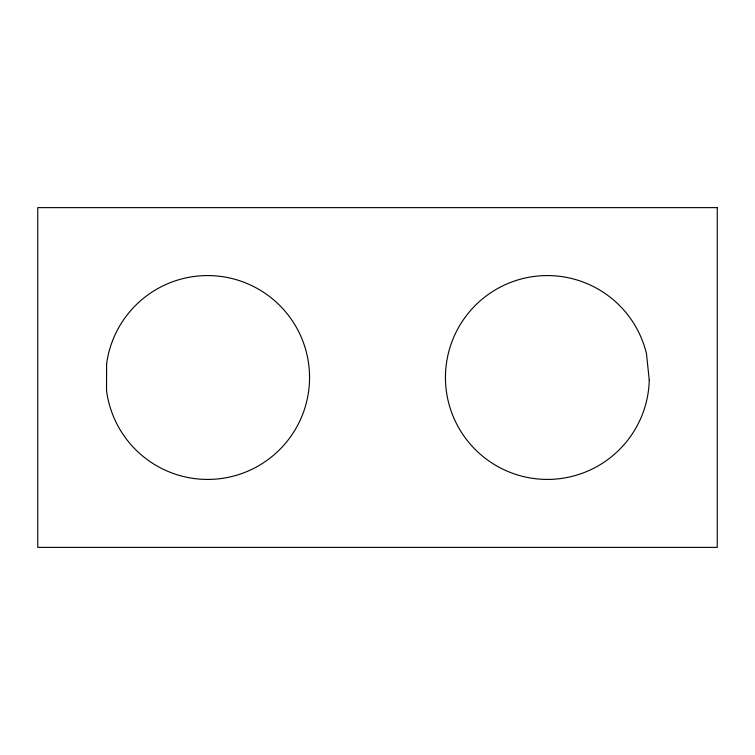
<?xml version="1.0" encoding="UTF-8"?>
<svg xmlns="http://www.w3.org/2000/svg" width="755" height="755" viewBox="0 0 755 755"><rect width="100%" height="100%" fill="white"/><g stroke="black" fill="none" stroke-linecap="round" stroke-linejoin="round"><path stroke-width="1.13" d="M106.615 363.853L106.53 390.458A101.925 101.925 0 0 0 262.098 463.655A101.925 101.925 0 0 0 262.683 291.723A101.925 101.925 0 0 0 106.615 363.853M717.25 207.625L37.75 207.625L37.75 547.375L717.25 547.375L717.25 207.625M649.262 380.152L646.478 353.689A101.925 101.925 0 0 0 483.908 297.744A101.925 101.925 0 0 0 501.915 468.723A101.925 101.925 0 0 0 649.262 380.152"/></g></svg>
